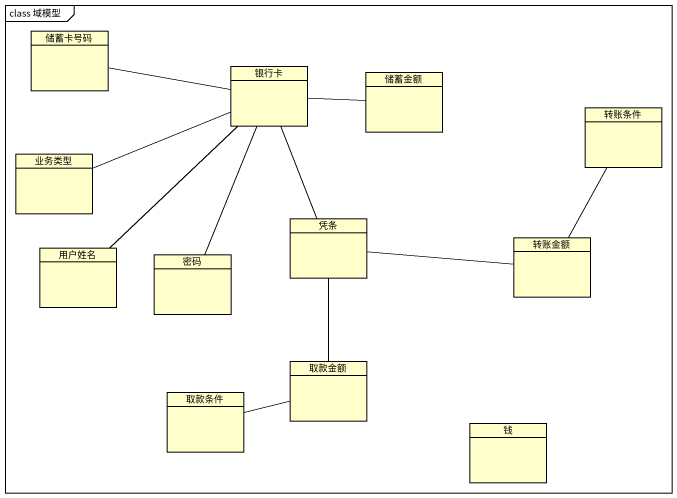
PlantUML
@startuml
mainframe class 域模型
hide circle
hide empty members
class 储蓄卡号码
class 银行卡
class 储蓄金额
class 转账条件
class 业务类型
class 凭条
class 转账金额
class 用户姓名
class 密码
class 取款金额
class 取款条件
class 钱
储蓄卡号码 -right- 银行卡
银行卡 -right- 储蓄金额
银行卡 -left- 业务类型
银行卡 -- 凭条
银行卡 -- 密码
凭条 -- 取款金额
转账金额 -up- 转账条件
转账金额 -left- 凭条
用户姓名 -up- 银行卡
取款条件 -right- 取款金额
@enduml
